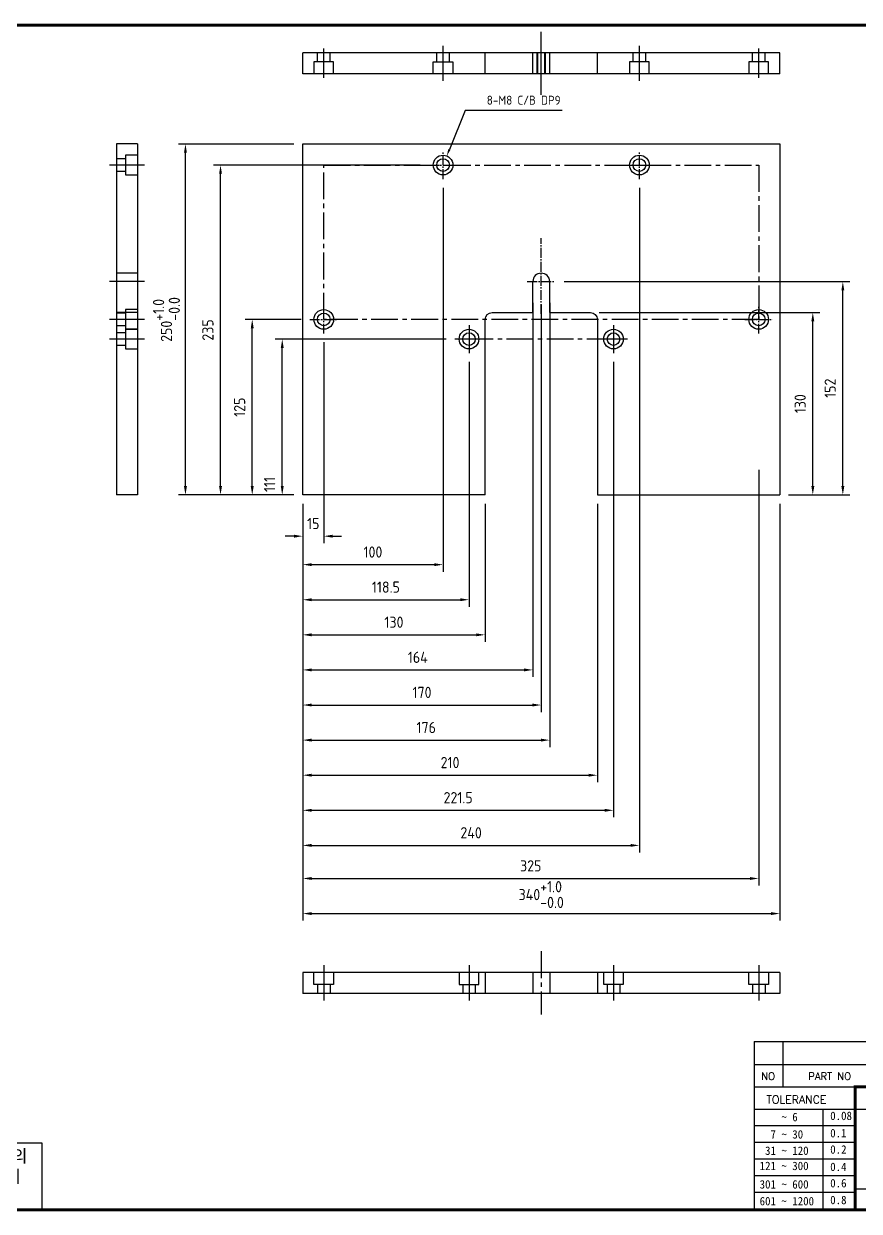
# Model space of a CAD drawing. Header units: millimetres. Extents: x 24815 to 37444, y -10619 to 6020.
# Drawn here: x 27889 to 28484, y -9384 to -8538 of the extents above; entities that cross this region are included whole.
import ezdxf
from ezdxf.enums import TextEntityAlignment as Align

# ---------------------------------------------------------------- set-up
doc = ezdxf.new("R2010")
doc.units = ezdxf.units.MM
for name, pattern in [('CENTER', [50.8, 31.75, -6.35, 6.35, -6.35]), ('CENTER1', [10, 7, -1, 1, -1]), ('CENTER2', [28.575, 19.05, -3.175, 3.175, -3.175]), ('HIDDEN', [9.525, 6.35, -3.175])]:
    doc.linetypes.add(name, pattern=pattern)
for name, color, linetype in [('______', 7, 'Continuous'), ('CENTER', 1, 'CENTER'), ('FORMAT-1', 7, 'Continuous'), ('HIDDEN', 2, 'HIDDEN')]:
    doc.layers.add(name, color=color, linetype=linetype)
doc.styles.add('h1', font='')
doc.styles.add('HAN', font='')
doc.styles.add('RC', font='ROMANC.SHX')
doc.styles.add('RT', font='ROMANT.SHX', dxfattribs={"oblique": 15})
doc.styles.get("Standard").update_dxf_attribs({"font": 'ISOCP.SHX', "bigfont": 'WHGTXT.SHX'})
doc.styles.get('h1').set_extended_font_data('New Gulim')
doc.styles.get('HAN').set_extended_font_data('GulimChe')
doc.dimstyles.new('PS-2', dxfattribs={"dimscale": 2, "dimtxt": 3.2, "dimasz": 2.5, "dimexe": 2, "dimexo": 2.5, "dimgap": 2, "dimtad": 1, "dimtoh": 1, "dimrnd": 0.05, "dimzin": 12, "dimdsep": 46, "dimtxsty": 'Standard', "dimcen": 0, "dimclrt": 2, "dimazin": 3, "dimtfac": 1, "dimtofl": 0, "dimtmove": 0, "dimatfit": 3, "dimfxl": 0.18, "dimtolj": 1, "dimtzin": 0, "dimarcsym": 0})
doc.dimstyles.new('PS-2.5', dxfattribs={"dimscale": 2.5, "dimtxt": 3.2, "dimasz": 2.5, "dimexe": 2, "dimexo": 2.5, "dimgap": 2, "dimtad": 1, "dimtoh": 1, "dimrnd": 0.05, "dimzin": 12, "dimdsep": 46, "dimtxsty": 'Standard', "dimcen": 0, "dimclrt": 2, "dimazin": 3, "dimtfac": 1, "dimtofl": 0, "dimtmove": 0, "dimatfit": 3, "dimfxl": 0.18, "dimtolj": 1, "dimtzin": 0, "dimarcsym": 0})

# ---------------------------------------------------------------- blocks, each defined once
blk = doc.blocks.new('no3')
at = {"color": 180}
for p, q in [((0, 5.5), (0, 0)), ((0, 5.5), (186, 5.5)), ((6.79, 5.5), (6.79, 0)), ((32.74, 0.11), (32.74, 5.5)), ((98.4, 5.5), (98.4, 0)), ((127.61, 5.5), (127.61, 0)), ((134.43, 5.5), (134.43, 0)), ((155.98, 5.5), (155.98, 0))]:
    blk.add_line(p, q, dxfattribs=at)
at = {"color": 2, "style": 'RT', "oblique": 15}
blk.add_attdef('NO', text='', height=1.74, dxfattribs=at).set_placement((3.38, 2.51), align=Align.MIDDLE_CENTER)
at = {"color": 2, "style": 'HAN'}
for tag, p in [('PART-NO', (19.76, 2.75)), ('MATERIAL', (111.38, 2.75)), ("Q'TY", (131.02, 2.75)), ('COLOR/FINISH', (145.2, 2.75)), ('REMARK', (170.76, 2.75))]:
    blk.add_attdef(tag, text='', height=2.9, dxfattribs=at).set_placement(p, align=Align.MIDDLE_CENTER)
blk.add_attdef('DESCRIPTION', text='', height=2.9, dxfattribs=at).set_placement((34.51, 2.75), align=Align.MIDDLE_LEFT)
blk = doc.blocks.new('t3')
for p, q in [((0, 15.88), (46.25, 15.88)), ((0, 15.88), (0, 0)), ((46.25, 15.88), (46.25, 0)), ((0, 0), (46.25, 0))]:
    blk.add_line(p, q)
at = {"color": 1, "style": 'h1'}
for s, p in [('이도면은 (주)피에스텍의', (1.4, 11.29)), ('자산으로서 불법 유출시', (1.4, 6.41)), ('법에 의하여 처벌됨.', (1.4, 1.52))]:
    blk.add_text(s, height=3, dxfattribs=at).set_placement(p)
blk = doc.blocks.new('format-3')
at = {"color": 180}
for p, q in [((228.5, 39.49), (228.5, 5)), ((228.5, 39.49), (414.5, 39.49)), ((235.29, 39.49), (235.29, 34.21)), ((228.5, 34.21), (252.48, 34.21)), ((228.5, 28.93), (252.48, 28.93)), ((244.89, 5.23), (244.89, 28.93)), ((252.48, 28.93), (414.5, 28.93)), ((228.5, 24.98), (252.48, 24.98)), ((228.5, 21.03), (252.48, 21.03)), ((228.5, 17.08), (252.48, 17.08)), ((228.5, 13.13), (252.48, 13.13)), ((228.5, 9.18), (252.48, 9.18)), ((252.48, 9.95), (301.94, 9.95))]:
    blk.add_line(p, q, dxfattribs=at)
at = {"const_width": 0.7}
blk.add_lwpolyline([(252.48, 5), (252.48, 34.21), (414.5, 34.21)], dxfattribs=at)
at = {"layer": 'FORMAT-1', "const_width": 0.7}
blk.add_lwpolyline([(13, 5), (13, 286.3), (414.5, 286.3), (414.5, 5)], close=True, dxfattribs=at)
blk.add_blockref('t3', (13, 5))
at = {"color": 2}
for s, height, style, p in [('NO', 1.742, 'RC', (230.16, 35.83)), ('PART NO', 1.742, 'RC', (241.36, 35.83)), (' TOLERANCE', 1.9, 'RC', (230.11, 30.22)), ('0.08', 2, 'HAN', (246.57, 26.31)), ('    ~ 6', 2, 'HAN', (229.8, 26.03)), ('  7 ~ 30', 2, 'HAN', (229.8, 21.91)), ('0.1', 2, 'HAN', (246.57, 22.2)), (' 31 ~ 120', 2, 'HAN', (229.8, 18.04)), ('0.2', 2, 'HAN', (246.57, 18.32)), ('121 ~ 300', 2, 'HAN', (229.8, 14.42)), ('0.4', 2, 'HAN', (246.57, 14.2)), ('301 ~ 600', 2, 'HAN', (229.8, 10.04)), ('0.6', 2, 'HAN', (246.57, 10.32)), ('601 ~ 1200', 2, 'HAN', (229.8, 6.05)), ('0.8', 2, 'HAN', (246.57, 6.33))]:
    blk.add_text(s, height=height, dxfattribs=dict(at, style=style)).set_placement(p)
at = {"style": 'HAN'}
for tag, height, p in [('MODEL-NAME', 3, (386.1, 31.53)), ('SCALE', 2.7, (320.81, 26.29)), ('PART-NAME', 3, (386.1, 26.29)), ('PART-NO', 3, (386.1, 21.01)), ('DRA-BY', 3, (260.72, 19.44)), ('CH-BY', 3, (277.21, 19.44)), ('APP-BY', 3, (293.7, 19.44)), ('DRA-DATE', 2.5, (260.72, 7.47)), ('CH-DATE', 2.5, (277.21, 7.47)), ('APP-DATE', 2.5, (293.7, 7.47)), ('관련업체', 3, (333.52, 9.26))]:
    blk.add_attdef(tag, text='', height=height, dxfattribs=at).set_placement(p, align=Align.MIDDLE_CENTER)
blk = doc.blocks.new('*D1195')
at = {"color": 0, "lineweight": -2, "transparency": 16777216}
for p, q in [((28203.4, -8599.59), (28192.1, -8627.43)), ((28272.44, -8599.59), (28203.4, -8599.59))]:
    blk.add_line(p, q, dxfattribs=at)
at = {"color": 0, "transparency": 16777216}
blk.add_solid([(28191.33, -8627.11), (28192.87, -8627.74), (28190.22, -8632.06)], dxfattribs=at)
at = {"layer": 'Defpoints', "color": 0, "transparency": 16777216}
for p in [(28190.22, -8632.06), (28184.95, -8645.03)]:
    blk.add_point(p, dxfattribs=at)
at = {"color": 2, "transparency": 16777216, "insert": (28245.04, -8592.35), "char_height": 6.4, "attachment_point": 5}
blk.add_mtext('\\A1;8-M8 C/B DP9', dxfattribs=at)
blk = doc.blocks.new('*D1196')
at = {"layer": '______', "color": 0, "lineweight": -2, "ltscale": 10, "transparency": 16777216}
for p, q in [((28102.58, -8764.8), (28102.58, -8907.94)), ((28087.58, -8879.8), (28087.58, -8907.94)), ((28081.33, -8902.94), (28075.08, -8902.94)), ((28108.83, -8902.94), (28115.08, -8902.94))]:
    blk.add_line(p, q, dxfattribs=at)
at = {"layer": '______', "color": 0, "ltscale": 10, "transparency": 16777216}
for points in [[(28081.33, -8901.9), (28081.33, -8903.99), (28087.58, -8902.94)], [(28108.83, -8901.9), (28108.83, -8903.99), (28102.58, -8902.94)]]:
    blk.add_solid(points, dxfattribs=at)
at = {"layer": 'Defpoints', "color": 0, "ltscale": 10, "transparency": 16777216}
for p in [(28102.58, -8758.55), (28087.58, -8873.55), (28102.58, -8902.94)]:
    blk.add_point(p, dxfattribs=at)
at = {"layer": '______', "color": 2, "ltscale": 10, "transparency": 16777216, "insert": (28095.08, -8893.94), "char_height": 8, "attachment_point": 5}
blk.add_mtext('\\A1;15', dxfattribs=at)
blk = doc.blocks.new('*D1197')
at = {"layer": '______', "color": 0, "lineweight": -2, "ltscale": 10, "transparency": 16777216}
for p, q in [((28187.58, -8654.8), (28187.58, -8928.23)), ((28087.58, -8879.8), (28087.58, -8928.23)), ((28093.83, -8923.23), (28181.33, -8923.23))]:
    blk.add_line(p, q, dxfattribs=at)
at = {"layer": '______', "color": 0, "ltscale": 10, "transparency": 16777216}
for points in [[(28093.83, -8922.19), (28093.83, -8924.27), (28087.58, -8923.23)], [(28181.33, -8922.19), (28181.33, -8924.27), (28187.58, -8923.23)]]:
    blk.add_solid(points, dxfattribs=at)
at = {"layer": 'Defpoints', "color": 0, "ltscale": 10, "transparency": 16777216}
for p in [(28187.58, -8648.55), (28087.58, -8873.55), (28187.58, -8923.23)]:
    blk.add_point(p, dxfattribs=at)
at = {"layer": '______', "color": 2, "ltscale": 10, "transparency": 16777216, "insert": (28137.58, -8914.23), "char_height": 8, "attachment_point": 5}
blk.add_mtext('\\A1;100', dxfattribs=at)
blk = doc.blocks.new('*D1198')
at = {"layer": '______', "color": 0, "lineweight": -2, "ltscale": 10, "transparency": 16777216}
for p, q in [((28206.08, -8778.82), (28206.08, -8953.23)), ((28087.58, -8879.8), (28087.58, -8953.23)), ((28093.83, -8948.23), (28199.83, -8948.23))]:
    blk.add_line(p, q, dxfattribs=at)
at = {"layer": '______', "color": 0, "ltscale": 10, "transparency": 16777216}
for points in [[(28093.83, -8947.19), (28093.83, -8949.27), (28087.58, -8948.23)], [(28199.83, -8947.19), (28199.83, -8949.27), (28206.08, -8948.23)]]:
    blk.add_solid(points, dxfattribs=at)
at = {"layer": 'Defpoints', "color": 0, "ltscale": 10, "transparency": 16777216}
for p in [(28206.08, -8772.57), (28087.58, -8873.55), (28206.08, -8948.23)]:
    blk.add_point(p, dxfattribs=at)
at = {"layer": '______', "color": 2, "ltscale": 10, "transparency": 16777216, "insert": (28146.83, -8939.23), "char_height": 8, "attachment_point": 5}
blk.add_mtext('\\A1;118.5', dxfattribs=at)
blk = doc.blocks.new('*D1199')
at = {"layer": '______', "color": 0, "lineweight": -2, "ltscale": 10, "transparency": 16777216}
for p, q in [((28087.58, -8879.8), (28087.58, -8978.23)), ((28217.58, -8879.8), (28217.58, -8978.23)), ((28093.83, -8973.23), (28211.33, -8973.23))]:
    blk.add_line(p, q, dxfattribs=at)
at = {"layer": '______', "color": 0, "ltscale": 10, "transparency": 16777216}
for points in [[(28093.83, -8972.19), (28093.83, -8974.27), (28087.58, -8973.23)], [(28211.33, -8972.19), (28211.33, -8974.27), (28217.58, -8973.23)]]:
    blk.add_solid(points, dxfattribs=at)
at = {"layer": 'Defpoints', "color": 0, "ltscale": 10, "transparency": 16777216}
for p in [(28087.58, -8873.55), (28217.58, -8873.55), (28217.58, -8973.23)]:
    blk.add_point(p, dxfattribs=at)
at = {"layer": '______', "color": 2, "ltscale": 10, "transparency": 16777216, "insert": (28152.58, -8964.23), "char_height": 8, "attachment_point": 5}
blk.add_mtext('\\A1;130', dxfattribs=at)
blk = doc.blocks.new('*D1200')
at = {"layer": '______', "color": 0, "lineweight": -2, "ltscale": 10, "transparency": 16777216}
for p, q in [((28251.58, -8736.8), (28251.58, -9003.23)), ((28087.58, -8879.8), (28087.58, -9003.23)), ((28093.83, -8998.23), (28245.33, -8998.23))]:
    blk.add_line(p, q, dxfattribs=at)
at = {"layer": '______', "color": 0, "ltscale": 10, "transparency": 16777216}
for points in [[(28093.83, -8997.19), (28093.83, -8999.27), (28087.58, -8998.23)], [(28245.33, -8997.19), (28245.33, -8999.27), (28251.58, -8998.23)]]:
    blk.add_solid(points, dxfattribs=at)
at = {"layer": 'Defpoints', "color": 0, "ltscale": 10, "transparency": 16777216}
for p in [(28251.58, -8730.55), (28087.58, -8873.55), (28251.58, -8998.23)]:
    blk.add_point(p, dxfattribs=at)
at = {"layer": '______', "color": 2, "ltscale": 10, "transparency": 16777216, "insert": (28169.58, -8989.23), "char_height": 8, "attachment_point": 5}
blk.add_mtext('\\A1;164', dxfattribs=at)
blk = doc.blocks.new('*D1201')
at = {"layer": '______', "color": 0, "lineweight": -2, "ltscale": 10, "transparency": 16777216}
for p, q in [((28257.58, -8737.8), (28257.58, -9028.23)), ((28087.58, -8879.8), (28087.58, -9028.23)), ((28093.83, -9023.23), (28251.33, -9023.23))]:
    blk.add_line(p, q, dxfattribs=at)
at = {"layer": '______', "color": 0, "ltscale": 10, "transparency": 16777216}
for points in [[(28093.83, -9022.19), (28093.83, -9024.27), (28087.58, -9023.23)], [(28251.33, -9022.19), (28251.33, -9024.27), (28257.58, -9023.23)]]:
    blk.add_solid(points, dxfattribs=at)
at = {"layer": 'Defpoints', "color": 0, "ltscale": 10, "transparency": 16777216}
for p in [(28257.58, -8731.55), (28087.58, -8873.55), (28257.58, -9023.23)]:
    blk.add_point(p, dxfattribs=at)
at = {"layer": '______', "color": 2, "ltscale": 10, "transparency": 16777216, "insert": (28172.58, -9014.23), "char_height": 8, "attachment_point": 5}
blk.add_mtext('\\A1;170', dxfattribs=at)
blk = doc.blocks.new('*D1202')
at = {"layer": '______', "color": 0, "lineweight": -2, "ltscale": 10, "transparency": 16777216}
for p, q in [((28263.58, -8736.8), (28263.58, -9053.23)), ((28087.58, -8879.8), (28087.58, -9053.23)), ((28093.83, -9048.23), (28257.33, -9048.23))]:
    blk.add_line(p, q, dxfattribs=at)
at = {"layer": '______', "color": 0, "ltscale": 10, "transparency": 16777216}
for points in [[(28093.83, -9047.19), (28093.83, -9049.27), (28087.58, -9048.23)], [(28257.33, -9047.19), (28257.33, -9049.27), (28263.58, -9048.23)]]:
    blk.add_solid(points, dxfattribs=at)
at = {"layer": 'Defpoints', "color": 0, "ltscale": 10, "transparency": 16777216}
for p in [(28263.58, -8730.55), (28087.58, -8873.55), (28263.58, -9048.23)]:
    blk.add_point(p, dxfattribs=at)
at = {"layer": '______', "color": 2, "ltscale": 10, "transparency": 16777216, "insert": (28175.58, -9039.23), "char_height": 8, "attachment_point": 5}
blk.add_mtext('\\A1;176', dxfattribs=at)
blk = doc.blocks.new('*D1203')
at = {"layer": '______', "color": 0, "lineweight": -2, "ltscale": 10, "transparency": 16777216}
for p, q in [((28087.58, -8879.8), (28087.58, -9078.23)), ((28297.58, -8879.8), (28297.58, -9078.23)), ((28093.83, -9073.23), (28291.33, -9073.23))]:
    blk.add_line(p, q, dxfattribs=at)
at = {"layer": '______', "color": 0, "ltscale": 10, "transparency": 16777216}
for points in [[(28093.83, -9072.19), (28093.83, -9074.27), (28087.58, -9073.23)], [(28291.33, -9072.19), (28291.33, -9074.27), (28297.58, -9073.23)]]:
    blk.add_solid(points, dxfattribs=at)
at = {"layer": 'Defpoints', "color": 0, "ltscale": 10, "transparency": 16777216}
for p in [(28087.58, -8873.55), (28297.58, -8873.55), (28297.58, -9073.23)]:
    blk.add_point(p, dxfattribs=at)
at = {"layer": '______', "color": 2, "ltscale": 10, "transparency": 16777216, "insert": (28192.58, -9064.23), "char_height": 8, "attachment_point": 5}
blk.add_mtext('\\A1;210', dxfattribs=at)
blk = doc.blocks.new('*D1204')
at = {"layer": '______', "color": 0, "lineweight": -2, "ltscale": 10, "transparency": 16777216}
for p, q in [((28309.08, -8778.82), (28309.08, -9103.23)), ((28087.58, -8879.8), (28087.58, -9103.23)), ((28093.83, -9098.23), (28302.83, -9098.23))]:
    blk.add_line(p, q, dxfattribs=at)
at = {"layer": '______', "color": 0, "ltscale": 10, "transparency": 16777216}
for points in [[(28093.83, -9097.19), (28093.83, -9099.27), (28087.58, -9098.23)], [(28302.83, -9097.19), (28302.83, -9099.27), (28309.08, -9098.23)]]:
    blk.add_solid(points, dxfattribs=at)
at = {"layer": 'Defpoints', "color": 0, "ltscale": 10, "transparency": 16777216}
for p in [(28309.08, -8772.57), (28087.58, -8873.55), (28309.08, -9098.23)]:
    blk.add_point(p, dxfattribs=at)
at = {"layer": '______', "color": 2, "ltscale": 10, "transparency": 16777216, "insert": (28198.33, -9089.23), "char_height": 8, "attachment_point": 5}
blk.add_mtext('\\A1;221.5', dxfattribs=at)
blk = doc.blocks.new('*D1205')
at = {"layer": '______', "color": 0, "lineweight": -2, "ltscale": 10, "transparency": 16777216}
for p, q in [((28327.58, -8654.8), (28327.58, -9128.23)), ((28087.58, -8879.8), (28087.58, -9128.23)), ((28093.83, -9123.23), (28321.33, -9123.23))]:
    blk.add_line(p, q, dxfattribs=at)
at = {"layer": '______', "color": 0, "ltscale": 10, "transparency": 16777216}
for points in [[(28093.83, -9122.19), (28093.83, -9124.27), (28087.58, -9123.23)], [(28321.33, -9122.19), (28321.33, -9124.27), (28327.58, -9123.23)]]:
    blk.add_solid(points, dxfattribs=at)
at = {"layer": 'Defpoints', "color": 0, "ltscale": 10, "transparency": 16777216}
for p in [(28327.58, -8648.55), (28087.58, -8873.55), (28327.58, -9123.23)]:
    blk.add_point(p, dxfattribs=at)
at = {"layer": '______', "color": 2, "ltscale": 10, "transparency": 16777216, "insert": (28207.58, -9114.23), "char_height": 8, "attachment_point": 5}
blk.add_mtext('\\A1;240', dxfattribs=at)
blk = doc.blocks.new('*D1206')
at = {"layer": '______', "color": 0, "lineweight": -2, "ltscale": 10, "transparency": 16777216}
for p, q in [((28412.58, -8855.78), (28412.58, -9151.81)), ((28087.58, -8879.8), (28087.58, -9151.81)), ((28093.83, -9146.81), (28406.33, -9146.81))]:
    blk.add_line(p, q, dxfattribs=at)
at = {"layer": '______', "color": 0, "ltscale": 10, "transparency": 16777216}
for points in [[(28093.83, -9145.77), (28093.83, -9147.85), (28087.58, -9146.81)], [(28406.33, -9145.77), (28406.33, -9147.85), (28412.58, -9146.81)]]:
    blk.add_solid(points, dxfattribs=at)
at = {"layer": 'Defpoints', "color": 0, "ltscale": 10, "transparency": 16777216}
for p in [(28412.58, -8849.53), (28087.58, -8873.55), (28412.58, -9146.81)]:
    blk.add_point(p, dxfattribs=at)
at = {"layer": '______', "color": 2, "ltscale": 10, "transparency": 16777216, "insert": (28250.08, -9137.81), "char_height": 8, "attachment_point": 5}
blk.add_mtext('\\A1;325', dxfattribs=at)
blk = doc.blocks.new('*D1207')
at = {"layer": '______', "color": 0, "lineweight": -2, "ltscale": 10, "transparency": 16777216}
for p, q in [((28087.58, -8879.8), (28087.58, -9176.81)), ((28427.58, -8879.8), (28427.58, -9176.81)), ((28093.83, -9171.81), (28421.33, -9171.81))]:
    blk.add_line(p, q, dxfattribs=at)
at = {"layer": '______', "color": 0, "ltscale": 10, "transparency": 16777216}
for points in [[(28093.83, -9170.77), (28093.83, -9172.85), (28087.58, -9171.81)], [(28421.33, -9170.77), (28421.33, -9172.85), (28427.58, -9171.81)]]:
    blk.add_solid(points, dxfattribs=at)
at = {"layer": 'Defpoints', "color": 0, "ltscale": 10, "transparency": 16777216}
for p in [(28087.58, -8873.55), (28427.58, -8873.55), (28427.58, -9171.81)]:
    blk.add_point(p, dxfattribs=at)
at = {"layer": '______', "color": 2, "ltscale": 10, "transparency": 16777216, "insert": (28257.58, -9158.27), "char_height": 8, "attachment_point": 5}
blk.add_mtext('\\A1;340\\S+1.0^ -0.0;', dxfattribs=at)
blk = doc.blocks.new('*D1208')
at = {"layer": '______', "color": 0, "lineweight": -2, "ltscale": 10, "transparency": 16777216}
for p, q in [((28189.83, -8762.57), (28067.95, -8762.57)), ((28072.95, -8867.3), (28072.95, -8768.82)), ((28081.33, -8873.55), (28067.95, -8873.55))]:
    blk.add_line(p, q, dxfattribs=at)
at = {"layer": '______', "color": 0, "ltscale": 10, "transparency": 16777216}
for points in [[(28071.91, -8768.82), (28073.99, -8768.82), (28072.95, -8762.57)], [(28071.91, -8867.3), (28073.99, -8867.3), (28072.95, -8873.55)]]:
    blk.add_solid(points, dxfattribs=at)
at = {"layer": 'Defpoints', "color": 0, "ltscale": 10, "transparency": 16777216}
for p in [(28072.95, -8762.57), (28196.08, -8762.57), (28087.58, -8873.55)]:
    blk.add_point(p, dxfattribs=at)
at = {"layer": '______', "color": 2, "ltscale": 10, "transparency": 16777216, "insert": (28063.95, -8866.05), "char_height": 8, "attachment_point": 5, "rotation": 90}
blk.add_mtext('\\A1;111', dxfattribs=at)
blk = doc.blocks.new('*D1209')
at = {"layer": '______', "color": 0, "lineweight": -2, "ltscale": 10, "transparency": 16777216}
for p, q in [((28273.83, -8721.57), (28477.55, -8721.57)), ((28472.55, -8867.3), (28472.55, -8727.82)), ((28433.83, -8873.55), (28477.55, -8873.55))]:
    blk.add_line(p, q, dxfattribs=at)
at = {"layer": '______', "color": 0, "ltscale": 10, "transparency": 16777216}
for points in [[(28471.51, -8727.82), (28473.6, -8727.82), (28472.55, -8721.57)], [(28471.51, -8867.3), (28473.6, -8867.3), (28472.55, -8873.55)]]:
    blk.add_solid(points, dxfattribs=at)
at = {"layer": 'Defpoints', "color": 0, "ltscale": 10, "transparency": 16777216}
for p in [(28267.58, -8721.57), (28472.55, -8721.57), (28427.58, -8873.55)]:
    blk.add_point(p, dxfattribs=at)
at = {"layer": '______', "color": 2, "ltscale": 10, "transparency": 16777216, "insert": (28463.55, -8797.56), "char_height": 8, "attachment_point": 5, "rotation": 90}
blk.add_mtext('\\A1;152', dxfattribs=at)
blk = doc.blocks.new('*D1210')
at = {"layer": '______', "color": 0, "lineweight": -2, "ltscale": 10, "transparency": 16777216}
for p, q in [((28086.33, -8748.55), (28046.56, -8748.55)), ((28051.56, -8867.3), (28051.56, -8754.8)), ((28081.33, -8873.55), (28046.56, -8873.55))]:
    blk.add_line(p, q, dxfattribs=at)
at = {"layer": '______', "color": 0, "ltscale": 10, "transparency": 16777216}
for points in [[(28050.52, -8754.8), (28052.6, -8754.8), (28051.56, -8748.55)], [(28050.52, -8867.3), (28052.6, -8867.3), (28051.56, -8873.55)]]:
    blk.add_solid(points, dxfattribs=at)
at = {"layer": 'Defpoints', "color": 0, "ltscale": 10, "transparency": 16777216}
for p in [(28051.56, -8748.55), (28092.58, -8748.55), (28087.58, -8873.55)]:
    blk.add_point(p, dxfattribs=at)
at = {"layer": '______', "color": 2, "ltscale": 10, "transparency": 16777216, "insert": (28042.56, -8811.05), "char_height": 8, "attachment_point": 5, "rotation": 90}
blk.add_mtext('\\A1;125', dxfattribs=at)
blk = doc.blocks.new('*D1211')
at = {"layer": '______', "color": 0, "lineweight": -2, "ltscale": 10, "transparency": 16777216}
for p, q in [((28171.33, -8638.55), (28023.96, -8638.55)), ((28028.96, -8867.3), (28028.96, -8644.8)), ((28081.33, -8873.55), (28023.96, -8873.55))]:
    blk.add_line(p, q, dxfattribs=at)
at = {"layer": '______', "color": 0, "ltscale": 10, "transparency": 16777216}
for points in [[(28027.92, -8644.8), (28030.01, -8644.8), (28028.96, -8638.55)], [(28027.92, -8867.3), (28030.01, -8867.3), (28028.96, -8873.55)]]:
    blk.add_solid(points, dxfattribs=at)
at = {"layer": 'Defpoints', "color": 0, "ltscale": 10, "transparency": 16777216}
for p in [(28028.96, -8638.55), (28177.58, -8638.55), (28087.58, -8873.55)]:
    blk.add_point(p, dxfattribs=at)
at = {"layer": '______', "color": 2, "ltscale": 10, "transparency": 16777216, "insert": (28019.96, -8756.05), "char_height": 8, "attachment_point": 5, "rotation": 90}
blk.add_mtext('\\A1;235', dxfattribs=at)
blk = doc.blocks.new('*D1212')
at = {"layer": '______', "color": 0, "lineweight": -2, "ltscale": 10, "transparency": 16777216}
for p, q in [((28081.33, -8623.55), (27998.96, -8623.55)), ((28003.96, -8867.3), (28003.96, -8629.8)), ((28081.33, -8873.55), (27998.96, -8873.55))]:
    blk.add_line(p, q, dxfattribs=at)
at = {"layer": '______', "color": 0, "ltscale": 10, "transparency": 16777216}
for points in [[(28002.92, -8629.8), (28005.01, -8629.8), (28003.96, -8623.55)], [(28002.92, -8867.3), (28005.01, -8867.3), (28003.96, -8873.55)]]:
    blk.add_solid(points, dxfattribs=at)
at = {"layer": 'Defpoints', "color": 0, "ltscale": 10, "transparency": 16777216}
for p in [(28003.96, -8623.55), (28087.58, -8623.55), (28087.58, -8873.55)]:
    blk.add_point(p, dxfattribs=at)
at = {"layer": '______', "color": 2, "ltscale": 10, "transparency": 16777216, "insert": (27990.42, -8748.55), "char_height": 8, "attachment_point": 5, "rotation": 90}
blk.add_mtext('\\A1;250\\S+1.0^ -0.0;', dxfattribs=at)
blk = doc.blocks.new('*D1213')
at = {"layer": '______', "color": 0, "lineweight": -2, "ltscale": 10, "transparency": 16777216}
for p, q in [((28298.83, -8743.57), (28456.15, -8743.57)), ((28451.15, -8867.3), (28451.15, -8749.82)), ((28433.83, -8873.55), (28456.15, -8873.55))]:
    blk.add_line(p, q, dxfattribs=at)
at = {"layer": '______', "color": 0, "ltscale": 10, "transparency": 16777216}
for points in [[(28450.11, -8749.82), (28452.2, -8749.82), (28451.15, -8743.57)], [(28450.11, -8867.3), (28452.2, -8867.3), (28451.15, -8873.55)]]:
    blk.add_solid(points, dxfattribs=at)
at = {"layer": 'Defpoints', "color": 0, "ltscale": 10, "transparency": 16777216}
for p in [(28292.58, -8743.57), (28451.15, -8743.57), (28427.58, -8873.55)]:
    blk.add_point(p, dxfattribs=at)
at = {"layer": '______', "color": 2, "ltscale": 10, "transparency": 16777216, "insert": (28442.15, -8808.56), "char_height": 8, "attachment_point": 5, "rotation": 90}
blk.add_mtext('\\A1;130', dxfattribs=at)

msp = doc.modelspace()

# ---------------------------------------------------------------- linework, layer by layer
at = {"color": 1, "linetype": 'CENTER2'}
for p, q in [((28257.58296, -8588.52), (28257.58296, -8543.52)), ((28309.08296, -8762.56562), (28206.08296, -8762.56562)), ((28257.58296, -9198.67321), (28257.58296, -9243.67321))]:
    msp.add_line(p, q, dxfattribs=at)
at = {"color": 32}
for p, q in [((28087.58296, -8573.52), (28087.58296, -8558.52)), ((28427.58296, -8558.52), (28087.58296, -8558.52)), ((28427.58296, -8573.52), (28427.58296, -8558.52)), ((28427.58296, -8573.52), (28087.58296, -8573.52)), ((27969.8558, -8623.54593), (27954.8558, -8623.54593)), ((27954.8558, -8623.54593), (27954.8558, -8873.54593)), ((27969.8558, -8623.54593), (27969.8558, -8873.54593)), ((28087.58296, -8873.54593), (28087.58296, -8623.54593)), ((28087.58296, -8623.54593), (28427.58296, -8623.54593)), ((28427.58296, -8623.54593), (28427.58296, -8873.54593)), ((28251.58296, -8743.56562), (28251.58296, -8721.56562)), ((28263.58296, -8743.56562), (28263.58296, -8721.56562)), ((27969.8558, -8873.54593), (27954.8558, -8873.54593)), ((28217.58296, -8873.54593), (28087.58296, -8873.54593)), ((28217.58296, -8873.54593), (28087.58296, -8873.54593)), ((28297.58296, -8873.54593), (28427.58296, -8873.54593)), ((28297.58296, -8873.54593), (28427.58296, -8873.54593)), ((28087.58296, -9213.67321), (28087.58296, -9228.67321)), ((28427.58296, -9213.67321), (28087.58296, -9213.67321)), ((28217.58296, -9213.67321), (28217.58296, -9228.67321)), ((28251.58296, -9213.67321), (28251.58296, -9228.67321)), ((28263.58296, -9213.67321), (28263.58296, -9228.67321)), ((28297.58296, -9213.67321), (28297.58296, -9228.67321)), ((28427.58296, -9213.67321), (28427.58296, -9228.67321)), ((28427.58296, -9228.67321), (28087.58296, -9228.67321))]:
    msp.add_line(p, q, dxfattribs=at)
at = {"color": 1, "linetype": 'CENTER1'}
for p, q in [((28187.58296, -8648.54593), (28187.58296, -8628.54593)), ((28327.58296, -8648.54593), (28327.58296, -8628.54593)), ((28177.57741, -8638.54593), (28197.58852, -8638.54593)), ((28317.57741, -8638.54593), (28337.58852, -8638.54593)), ((28257.58296, -8744.56562), (28257.58296, -8690.56562)), ((28247.58296, -8721.56562), (28267.58296, -8721.56562)), ((28102.58296, -8758.54593), (28102.58296, -8738.54593)), ((28412.58296, -8758.54593), (28412.58296, -8738.54593)), ((28092.57741, -8748.54593), (28112.58852, -8748.54593)), ((28402.57741, -8748.54593), (28422.58852, -8748.54593))]:
    msp.add_line(p, q, dxfattribs=at)
at = {"color": 1, "linetype": 'CENTER2'}
msp.add_lwpolyline([(28412.58296, -8748.54593), (28102.58296, -8748.54593), (28102.58296, -8638.54593), (28412.58296, -8638.54593)], close=True, dxfattribs=at)
at = {"color": 32}
for points in [[(28217.58296, -8873.54593), (28217.58296, -8748.56562, -0.414213562), (28222.58296, -8743.56562), (28251.58296, -8743.56562)], [(28263.58296, -8743.56562), (28292.58296, -8743.56562, -0.414213562), (28297.58296, -8748.56562), (28297.58296, -8873.54593)]]:
    msp.add_lwpolyline(points, format="xyb", dxfattribs=at)
for centre, radius in [((28187.58296, -8638.54593), 7), ((28187.58296, -8638.54593), 4.5), ((28327.58296, -8638.54593), 7), ((28327.58296, -8638.54593), 4.5), ((28102.58296, -8748.54593), 7), ((28102.58296, -8748.54593), 4.5), ((28412.58296, -8748.54593), 7), ((28412.58296, -8748.54593), 4.5)]:
    msp.add_circle(centre, radius, dxfattribs=at)
msp.add_arc((28257.58296, -8721.56562), 6, 0, 180, dxfattribs=at)
at = {"layer": '______', "color": 1, "linetype": 'CENTER', "ltscale": 10}
for p, q in [((28102.58296, -8576.52), (28102.58296, -8555.52)), ((28257.58296, -8576.52), (28257.58296, -8555.52)), ((28412.58296, -8576.52), (28412.58296, -8555.52))]:
    msp.add_line(p, q, dxfattribs=at)
at = {"layer": '______', "color": 2, "linetype": 'HIDDEN', "ltscale": 10}
for p, q in [((28254.58296, -8573.52), (28254.58296, -8558.52)), ((28255.12423, -8573.52), (28255.12423, -8558.52)), ((28260.0417, -8573.52), (28260.0417, -8558.52)), ((28260.58296, -8573.52), (28260.58296, -8558.52))]:
    msp.add_line(p, q, dxfattribs=at)
at = {"layer": '______', "color": 32, "ltscale": 10}
for centre, radius in [((28206.08296, -8762.56562), 7), ((28309.08296, -8762.56562), 7), ((28206.08296, -8762.56562), 4.5), ((28309.08296, -8762.56562), 4.5)]:
    msp.add_circle(centre, radius, dxfattribs=at)
at = {"layer": 'CENTER', "ltscale": 10}
for p, q in [((28187.58296, -8578.52), (28187.58296, -8553.52)), ((28327.58296, -8578.52), (28327.58296, -8553.52)), ((27974.8558, -8638.54593), (27949.8558, -8638.54593)), ((27974.8558, -8721.52623), (27949.8558, -8721.52623)), ((27974.8558, -8748.54593), (27949.8558, -8748.54593)), ((28206.08296, -8752.56562), (28206.08296, -8772.56562)), ((28309.08296, -8752.56562), (28309.08296, -8772.56562)), ((27974.8558, -8762.52623), (27949.8558, -8762.52623)), ((28216.08296, -8762.56562), (28196.08296, -8762.56562)), ((28319.08296, -8762.56562), (28299.08296, -8762.56562)), ((28102.58296, -9208.67321), (28102.58296, -9233.67321)), ((28206.08296, -9208.67321), (28206.08296, -9233.67321)), ((28309.08296, -9208.67321), (28309.08296, -9233.67321)), ((28412.58296, -9208.67321), (28412.58296, -9233.67321))]:
    msp.add_line(p, q, dxfattribs=at)
at = {"layer": 'HIDDEN', "ltscale": 10}
for p, q in [((28098.08296, -8564.92), (28098.08296, -8558.52)), ((28107.08296, -8564.92), (28107.08296, -8558.52)), ((28183.08296, -8564.92), (28183.08296, -8558.52)), ((28192.08296, -8564.92), (28192.08296, -8558.52)), ((28217.58296, -8573.52), (28217.58296, -8558.52)), ((28251.58296, -8573.52), (28251.58296, -8558.52)), ((28263.58296, -8573.52), (28263.58296, -8558.52)), ((28297.58296, -8573.52), (28297.58296, -8558.52)), ((28323.08296, -8564.92), (28323.08296, -8558.52)), ((28332.08296, -8564.92), (28332.08296, -8558.52)), ((28408.08296, -8564.92), (28408.08296, -8558.52)), ((28417.08296, -8564.92), (28417.08296, -8558.52)), ((27961.2558, -8634.04593), (27954.8558, -8634.04593)), ((27961.2558, -8643.04593), (27954.8558, -8643.04593)), ((27969.8558, -8715.52623), (27954.8558, -8715.52623)), ((27969.8558, -8743.52623), (27954.8558, -8743.52623)), ((27961.2558, -8744.04593), (27954.8558, -8744.04593)), ((27961.2558, -8753.04593), (27954.8558, -8753.04593)), ((27961.2558, -8758.02623), (27954.8558, -8758.02623)), ((27961.2558, -8767.02623), (27954.8558, -8767.02623)), ((28098.08296, -9222.27321), (28098.08296, -9228.67321)), ((28107.08296, -9222.27321), (28107.08296, -9228.67321)), ((28201.58296, -9222.27321), (28201.58296, -9228.67321)), ((28210.58296, -9222.27321), (28210.58296, -9228.67321)), ((28304.58296, -9222.27321), (28304.58296, -9228.67321)), ((28313.58296, -9222.27321), (28313.58296, -9228.67321)), ((28408.08296, -9222.27321), (28408.08296, -9228.67321)), ((28417.08296, -9222.27321), (28417.08296, -9228.67321))]:
    msp.add_line(p, q, dxfattribs=at)
for points in [[(28109.58296, -8573.52), (28109.58296, -8564.92), (28095.58296, -8564.92), (28095.58296, -8573.52)], [(28180.58296, -8573.52), (28180.58296, -8564.92), (28194.58296, -8564.92), (28194.58296, -8573.52)], [(28334.58296, -8573.52), (28334.58296, -8564.92), (28320.58296, -8564.92), (28320.58296, -8573.52)], [(28419.58296, -8573.52), (28419.58296, -8564.92), (28405.58296, -8564.92), (28405.58296, -8573.52)], [(27969.8558, -8631.54593), (27961.2558, -8631.54593), (27961.2558, -8645.54593), (27969.8558, -8645.54593)], [(27969.8558, -8741.54593), (27961.2558, -8741.54593), (27961.2558, -8755.54593), (27969.8558, -8755.54593)], [(27969.8558, -8755.52623), (27961.2558, -8755.52623), (27961.2558, -8769.52623), (27969.8558, -8769.52623)], [(28109.58296, -9213.67321), (28109.58296, -9222.27321), (28095.58296, -9222.27321), (28095.58296, -9213.67321)], [(28199.08296, -9213.67321), (28199.08296, -9222.27321), (28213.08296, -9222.27321), (28213.08296, -9213.67321)], [(28316.08296, -9213.67321), (28316.08296, -9222.27321), (28302.08296, -9222.27321), (28302.08296, -9213.67321)], [(28419.58296, -9213.67321), (28419.58296, -9222.27321), (28405.58296, -9222.27321), (28405.58296, -9213.67321)]]:
    msp.add_lwpolyline(points, dxfattribs=at)

# ---------------------------------------------------------------- block references
at = {"xscale": 3, "yscale": 3, "zscale": 3}
for name, p in [('format-3', (27723.84584, -9397.82872)), ('no3', (28409.34584, -9279.34599))]:
    msp.add_blockref(name, p, dxfattribs=at)

# ---------------------------------------------------------------- dimensions: what is measured, and where the dimension line sits
dim = msp.add_diameter_dim_2p(p1=(28184.94945, -8645.03165), p2=(28190.21648, -8632.0602), text='8-M8 C/B DP9', dimstyle='PS-2')
dim.commit()
dim.dimension.update_dxf_attribs({"geometry": '*D1195', "text_midpoint": (28245.03806, -8599.59236), "dimtype": 163})
at = {"layer": '______', "ltscale": 10}
dim = msp.add_linear_dim(base=(28003.96399, -8623.54593), p1=(28087.58296, -8873.54593), p2=(28087.58296, -8623.54593), angle=90, dimstyle='PS-2.5', override={"dimtol": 1, "dimtp": 1, "dimtm": 1e-09, "dimtdec": 1}, dxfattribs=at)
dim.commit()
dim.dimension.update_dxf_attribs({"geometry": '*D1212', "text_midpoint": (27990.42436, -8748.54593)})
for base, p1, p2, picture, middle in [((28028.96399, -8638.54593), (28087.58296, -8873.54593), (28177.57741, -8638.54593), '*D1211', (28019.9632, -8756.04593)), ((28472.55487, -8721.56562), (28427.58296, -8873.54593), (28267.58296, -8721.56562), '*D1209', (28463.55408, -8797.55578)), ((28451.1548, -8743.56562), (28427.58296, -8873.54593), (28292.58296, -8743.56562), '*D1213', (28442.1548, -8808.55578)), ((28051.56009, -8748.54593), (28087.58296, -8873.54593), (28092.57741, -8748.54593), '*D1210', (28042.55931, -8811.04593))]:
    dim = msp.add_linear_dim(base=base, p1=p1, p2=p2, angle=90, dimstyle='PS-2.5', dxfattribs=at)
    dim.commit()
    dim.dimension.update_dxf_attribs({"geometry": picture, "text_midpoint": middle})
for base, p2, picture, middle in [((28187.58296, -8923.22724), (28187.58296, -8648.54593), '*D1197', (28137.58296, -8914.22724)), ((28327.58296, -9123.22724), (28327.58296, -8648.54593), '*D1205', (28207.58296, -9114.22645)), ((28251.58296, -8998.22724), (28251.58296, -8730.54593), '*D1200', (28169.58296, -8989.22724)), ((28263.58296, -9048.22724), (28263.58296, -8730.54593), '*D1202', (28175.58296, -9039.22724)), ((28257.58296, -9023.22724), (28257.58296, -8731.54593), '*D1201', (28172.58296, -9014.22724)), ((28206.08296, -8948.22724), (28206.08296, -8772.56562), '*D1198', (28146.83296, -8939.22724)), ((28309.08296, -9098.22724), (28309.08296, -8772.56562), '*D1204', (28198.33296, -9089.22645)), ((28412.58296, -9146.81165), (28412.58296, -8849.52623), '*D1206', (28250.08296, -9137.81086)), ((28217.58296, -8973.22724), (28217.58296, -8873.54593), '*D1199', (28152.58296, -8964.22724)), ((28297.58296, -9073.22724), (28297.58296, -8873.54593), '*D1203', (28192.58296, -9064.22645))]:
    dim = msp.add_linear_dim(base=base, p1=(28087.58296, -8873.54593), p2=p2, dimstyle='PS-2.5', dxfattribs=at)
    dim.commit()
    dim.dimension.update_dxf_attribs({"geometry": picture, "text_midpoint": middle})
dim = msp.add_linear_dim(base=(28072.94795, -8762.56562), p1=(28087.58296, -8873.54593), p2=(28196.08296, -8762.56562), angle=90, dimstyle='PS-2.5', dxfattribs=at)
dim.commit()
dim.dimension.update_dxf_attribs({"geometry": '*D1208', "text_midpoint": (28072.94795, -8866.04593), "dimtype": 160})
dim = msp.add_linear_dim(base=(28102.58296, -8902.94477), p1=(28087.58296, -8873.54593), p2=(28102.58296, -8758.54593), dimstyle='PS-2.5', dxfattribs=at)
dim.commit()
dim.dimension.update_dxf_attribs({"geometry": '*D1196', "text_midpoint": (28095.08296, -8902.94477), "dimtype": 160})
dim = msp.add_linear_dim(base=(28427.58296, -9171.81165), p1=(28087.58296, -8873.54593), p2=(28427.58296, -8873.54593), dimstyle='PS-2.5', override={"dimtol": 1, "dimtp": 1, "dimtm": 1e-09, "dimtdec": 1}, dxfattribs=at)
dim.commit()
dim.dimension.update_dxf_attribs({"geometry": '*D1207', "text_midpoint": (28257.58296, -9158.27202)})

doc.saveas('drawing.dxf')
